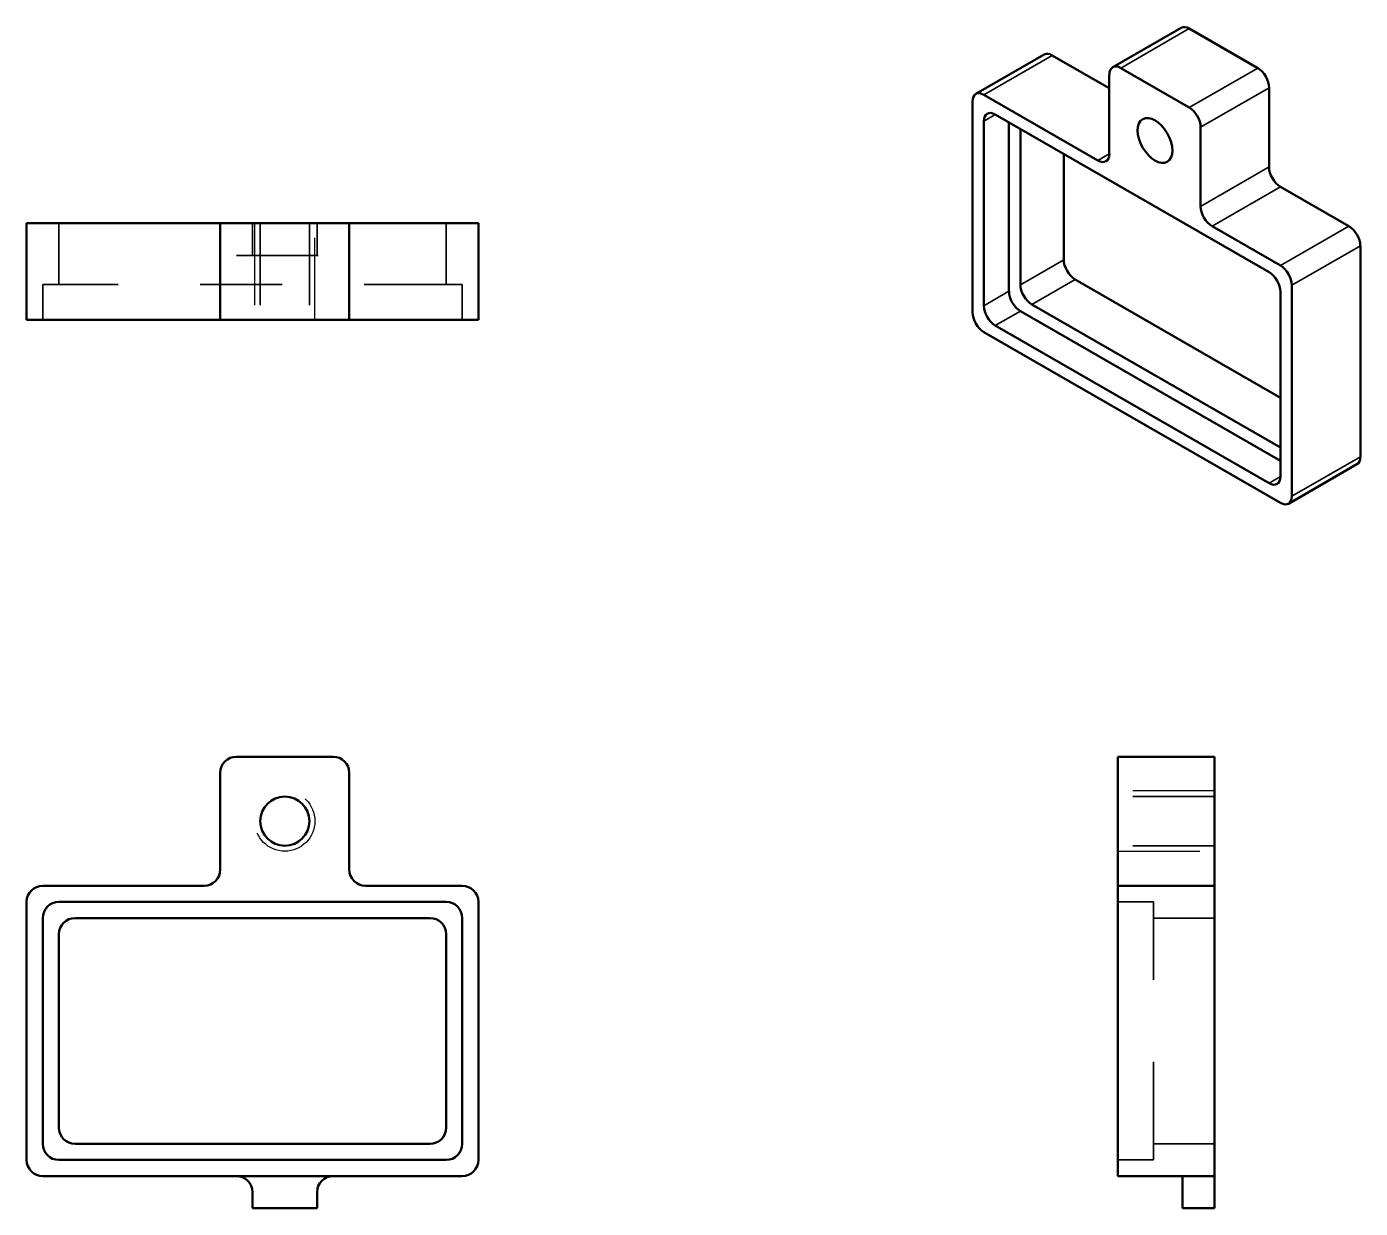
# Model space of a CAD drawing. Header units: inches. Extents: x 1.03 to 2.66, y 1.19 to 2.63.
import ezdxf

# ---------------------------------------------------------------- set-up
doc = ezdxf.new("R2010")
doc.units = ezdxf.units.IN
doc.header["$LTSCALE"] = 0.333333
doc.header["$MEASUREMENT"] = 0
doc.linetypes.add('DASHED', pattern=[0.2067, 0.1654, -0.0413])
for name, color, linetype, lineweight in [('Hidden (ANSI)', 7, 'DASHED', 35), ('Hidden Narrow (ANSI)', 7, 'DASHED', 25), ('Visible (ANSI)', 7, 'Continuous', 50), ('Visible Narrow (ANSI)', 7, 'Continuous', 35)]:
    doc.layers.add(name, color=color, linetype=linetype, lineweight=lineweight)

msp = doc.modelspace()

# ---------------------------------------------------------------- linework, layer by layer
at = {"layer": 'Hidden (ANSI)', "ltscale": 0.427332}
for p, q in [((1.0733, 2.3194), (1.0733, 2.3942)), ((1.5457, 2.3942), (1.5457, 2.3194)), ((2.4087, 1.546), (2.4835, 1.546)), ((2.4835, 1.2704), (2.4087, 1.2704))]:
    msp.add_line(p, q, dxfattribs=at)
at = {"layer": 'Hidden (ANSI)', "ltscale": 0.224864}
for p, q in [((1.3095, 2.3942), (1.3095, 2.3548)), ((1.3883, 2.3548), (1.3883, 2.3942))]:
    msp.add_line(p, q, dxfattribs=at)
at = {"layer": 'Hidden (ANSI)', "ltscale": 0.857113}
for p, q in [((1.3189, 2.3942), (1.3189, 2.2761)), ((1.3789, 2.3942), (1.3789, 2.2761)), ((1.2898, 2.3548), (1.4079, 2.3548)), ((2.4835, 1.6943), (2.3654, 1.6943)), ((2.4835, 1.6343), (2.3654, 1.6343))]:
    msp.add_line(p, q, dxfattribs=at)
at = {"layer": 'Hidden (ANSI)', "ltscale": 0.176586}
for p, q in [((1.0536, 2.3194), (1.0733, 2.3194)), ((1.5457, 2.3194), (1.5654, 2.3194)), ((2.4087, 1.5657), (2.4087, 1.546)), ((2.4087, 1.2704), (2.4087, 1.2507))]:
    msp.add_line(p, q, dxfattribs=at)
at = {"layer": 'Hidden (ANSI)', "ltscale": 0.247361}
for p, q in [((1.0536, 2.2761), (1.0536, 2.3194)), ((1.5654, 2.3194), (1.5654, 2.2761)), ((2.3654, 1.5657), (2.4087, 1.5657)), ((2.4087, 1.2507), (2.3654, 1.2507))]:
    msp.add_line(p, q, dxfattribs=at)
at = {"layer": 'Hidden (ANSI)', "ltscale": 1.142818}
msp.add_line((1.5457, 2.3194), (1.0733, 2.3194), dxfattribs=at)
at = {"layer": 'Hidden (ANSI)', "ltscale": 0.999966}
msp.add_line((2.4087, 1.2704), (2.4087, 1.546), dxfattribs=at)
at = {"layer": 'Hidden Narrow (ANSI)', "ltscale": 0.857113}
for p, q in [((1.3121, 2.3942), (1.3121, 2.2761)), ((1.3856, 2.2761), (1.3856, 2.3942)), ((2.4835, 1.7011), (2.3654, 1.7011)), ((2.3654, 1.6276), (2.4835, 1.6276))]:
    msp.add_line(p, q, dxfattribs=at)
at = {"layer": 'Hidden Narrow (ANSI)', "ltscale": 1.117112}
msp.add_circle((1.3489, 1.6643), 0.0367, dxfattribs=at)
at = {"layer": 'Visible (ANSI)'}
for p, q in [((2.3591, 2.5843), (2.4426, 2.6324)), ((2.4525, 2.6315), (2.536, 2.5834)), ((2.2756, 2.5999), (2.1921, 2.5518)), ((2.355, 2.5588), (2.2854, 2.5989)), ((2.355, 2.4787), (2.355, 2.5753)), ((2.4525, 2.5353), (2.369, 2.5834)), ((2.5499, 2.4627), (2.5499, 2.5593)), ((2.188, 2.2852), (2.188, 2.5427)), ((2.2019, 2.5508), (2.3411, 2.4706)), ((2.2158, 2.5267), (2.5499, 2.3343)), ((2.2019, 2.2933), (2.2019, 2.5186)), ((2.2325, 2.5171), (2.2325, 2.3109)), ((2.2465, 2.5091), (2.2465, 2.319)), ((2.4664, 2.4146), (2.4664, 2.5112)), ((2.2994, 2.4786), (2.2994, 2.3495)), ((2.6473, 2.3905), (2.5638, 2.4386)), ((1.0339, 2.3942), (1.0536, 2.3942)), ((1.0339, 2.3942), (1.0339, 2.2761)), ((1.2505, 2.3942), (1.0536, 2.3942)), ((1.2702, 2.3942), (1.2505, 2.3942)), ((1.2702, 2.3942), (1.2898, 2.3942)), ((1.2702, 2.3942), (1.2702, 2.2761)), ((1.2898, 2.3942), (1.4079, 2.3942)), ((1.4079, 2.3942), (1.4276, 2.3942)), ((1.4473, 2.3942), (1.4276, 2.3942)), ((1.4276, 2.2761), (1.4276, 2.3942)), ((1.5654, 2.3942), (1.4473, 2.3942)), ((1.5654, 2.3942), (1.5851, 2.3942)), ((1.5851, 2.2761), (1.5851, 2.3942)), ((2.4803, 2.3905), (2.5638, 2.3424)), ((2.6613, 2.1089), (2.6613, 2.3664)), ((2.3133, 2.3254), (2.5638, 2.1811)), ((2.5777, 2.3183), (2.5777, 2.0608)), ((2.2604, 2.2949), (2.5638, 2.1202)), ((2.5638, 2.3102), (2.5638, 2.0849)), ((2.2465, 2.2868), (2.5638, 2.1041)), ((1.0536, 2.2761), (1.0339, 2.2761)), ((1.0536, 2.2761), (1.2505, 2.2761)), ((1.2505, 2.2761), (1.2702, 2.2761)), ((1.2898, 2.2761), (1.2702, 2.2761)), ((1.4079, 2.2761), (1.2898, 2.2761)), ((1.4276, 2.2761), (1.4079, 2.2761)), ((1.4276, 2.2761), (1.4473, 2.2761)), ((1.4473, 2.2761), (1.5654, 2.2761)), ((1.5851, 2.2761), (1.5654, 2.2761)), ((2.5499, 2.0768), (2.2158, 2.2692)), ((2.5638, 2.0527), (2.2019, 2.2611)), ((2.6572, 2.0998), (2.5737, 2.0517)), ((1.4079, 1.7429), (1.2898, 1.7429)), ((2.3654, 1.7232), (2.3654, 1.7429)), ((2.4835, 1.7429), (2.3654, 1.7429)), ((2.4835, 1.7429), (2.4835, 1.7232)), ((1.2702, 1.6051), (1.2702, 1.7232)), ((1.4276, 1.6051), (1.4276, 1.7232)), ((2.3654, 1.6051), (2.3654, 1.7232)), ((2.4835, 1.6051), (2.4835, 1.7232)), ((2.3654, 1.6051), (2.3654, 1.5854)), ((2.4835, 1.5854), (2.4835, 1.6051)), ((1.0536, 1.5854), (1.2505, 1.5854)), ((1.4473, 1.5854), (1.5654, 1.5854)), ((2.3654, 1.5657), (2.3654, 1.5854)), ((2.4835, 1.5854), (2.3654, 1.5854)), ((2.4835, 1.5854), (2.4835, 1.5657)), ((1.0339, 1.2507), (1.0339, 1.5657)), ((1.0733, 1.5657), (1.5457, 1.5657)), ((1.5851, 1.5657), (1.5851, 1.2507)), ((2.3654, 1.5657), (2.3654, 1.2507)), ((2.4835, 1.2507), (2.4835, 1.5657)), ((1.0536, 1.2704), (1.0536, 1.546)), ((1.5261, 1.546), (1.093, 1.546)), ((1.5654, 1.546), (1.5654, 1.2704)), ((1.0733, 1.5263), (1.0733, 1.2901)), ((1.5457, 1.2901), (1.5457, 1.5263)), ((1.093, 1.2704), (1.5261, 1.2704)), ((1.5457, 1.2507), (1.0733, 1.2507)), ((2.3654, 1.231), (2.3654, 1.2507)), ((2.4835, 1.2507), (2.4835, 1.231)), ((1.5654, 1.231), (1.0536, 1.231)), ((2.3654, 1.231), (2.4835, 1.231)), ((2.4441, 1.231), (2.4441, 1.2114)), ((2.4835, 1.2114), (2.4835, 1.231)), ((1.3095, 1.2114), (1.3095, 1.1917)), ((1.3883, 1.2114), (1.3883, 1.1917)), ((2.4441, 1.2114), (2.4441, 1.1917)), ((2.4835, 1.2114), (2.4835, 1.1917)), ((1.3095, 1.1917), (1.3883, 1.1917)), ((2.4441, 1.1917), (2.4835, 1.1917))]:
    msp.add_line(p, q, dxfattribs=at)
msp.add_circle((1.3489, 1.6643), 0.03, dxfattribs=at)
for centre, start, end in [((1.2898, 1.7232), 90, 180), ((1.4079, 1.7232), 0, 90), ((1.2505, 1.6051), 270, 0), ((1.4473, 1.6051), 180, 270), ((1.0536, 1.5657), 90, 180), ((1.5654, 1.5657), 0, 90), ((1.0733, 1.546), 90, 180), ((1.5457, 1.546), 0, 90), ((1.093, 1.5263), 90, 180), ((1.5261, 1.5263), 0, 90), ((1.093, 1.2901), 180, 270), ((1.5261, 1.2901), 270, 0), ((1.0733, 1.2704), 180, 270), ((1.5457, 1.2704), 270, 0), ((1.0536, 1.2507), 180, 270), ((1.5654, 1.2507), 270, 0), ((1.2898, 1.2114), 0, 90), ((1.4079, 1.2114), 90, 180)]:
    msp.add_arc(centre, 0.0197, start, end, dxfattribs=at)
for centre, major_axis, start_param, end_param in [((2.4525, 2.6154), (-0.0098, 0.0171), 5.499721, 6.283185), ((2.2854, 2.5828), (-0.0098, 0.0171), 5.499721, 6.283185), ((2.369, 2.5673), (-0.0098, 0.0171), 5.499721, 7.070517), ((2.536, 2.5673), (-0.0098, 0.0171), 3.928925, 5.499721), ((2.2019, 2.5347), (-0.0098, 0.0171), 5.499721, 7.070517), ((2.2158, 2.5106), (-0.0098, 0.0171), 5.499721, 7.070517), ((2.4525, 2.5192), (0.0098, -0.0171), 0.787332, 2.358128), ((2.3411, 2.4867), (0.0098, -0.0171), 5.499721, 7.070517), ((2.5638, 2.4547), (-0.0098, 0.0171), 0.787332, 2.358128), ((2.4803, 2.4066), (0.0098, -0.0171), 3.928925, 5.499721), ((2.6473, 2.3744), (-0.0098, 0.0171), 3.928925, 5.499721), ((2.3133, 2.3415), (-0.0098, 0.0171), 0.787332, 2.358128), ((2.5499, 2.3182), (-0.0098, 0.0171), 3.928925, 5.499721), ((2.5638, 2.3263), (0.0098, -0.0171), 0.787332, 2.358128), ((2.2465, 2.3029), (0.0098, -0.0171), 3.928925, 5.499721), ((2.2604, 2.311), (0.0098, -0.0171), 3.928925, 5.499721), ((2.2019, 2.2772), (-0.0098, 0.0171), 0.787332, 2.358128), ((2.2158, 2.2853), (0.0098, -0.0171), 3.928925, 5.499721), ((2.6473, 2.1169), (0.0098, -0.0171), 0, 0.787332), ((2.5499, 2.0929), (0.0098, -0.0171), 5.499721, 7.070517), ((2.5638, 2.0688), (0.0098, -0.0171), 5.499721, 7.070517)]:
    msp.add_ellipse(centre, major_axis=major_axis, ratio=0.578093, start_param=start_param, end_param=end_param, dxfattribs=at)
msp.add_ellipse((2.4107, 2.4951), major_axis=(-0.015, 0.026), ratio=0.578093, dxfattribs=at)
at = {"layer": 'Visible Narrow (ANSI)'}
for p, q in [((2.369, 2.5834), (2.4525, 2.6315)), ((2.2019, 2.5508), (2.2854, 2.5989)), ((2.536, 2.5834), (2.4525, 2.5353)), ((2.4664, 2.5112), (2.5499, 2.5593)), ((2.2019, 2.5186), (2.2159, 2.5267)), ((2.355, 2.4787), (2.3411, 2.4706)), ((2.5499, 2.4627), (2.4664, 2.4146)), ((2.4803, 2.3905), (2.5638, 2.4386)), ((2.6473, 2.3905), (2.5638, 2.3424)), ((2.5777, 2.3183), (2.6613, 2.3664)), ((2.2994, 2.3495), (2.2465, 2.319)), ((2.2325, 2.3109), (2.2019, 2.2933)), ((2.2604, 2.2949), (2.3133, 2.3254)), ((2.2158, 2.2692), (2.2465, 2.2868)), ((2.6613, 2.1089), (2.5777, 2.0608)), ((2.5638, 2.0848), (2.5499, 2.0768))]:
    msp.add_line(p, q, dxfattribs=at)

doc.saveas('drawing.dxf')
